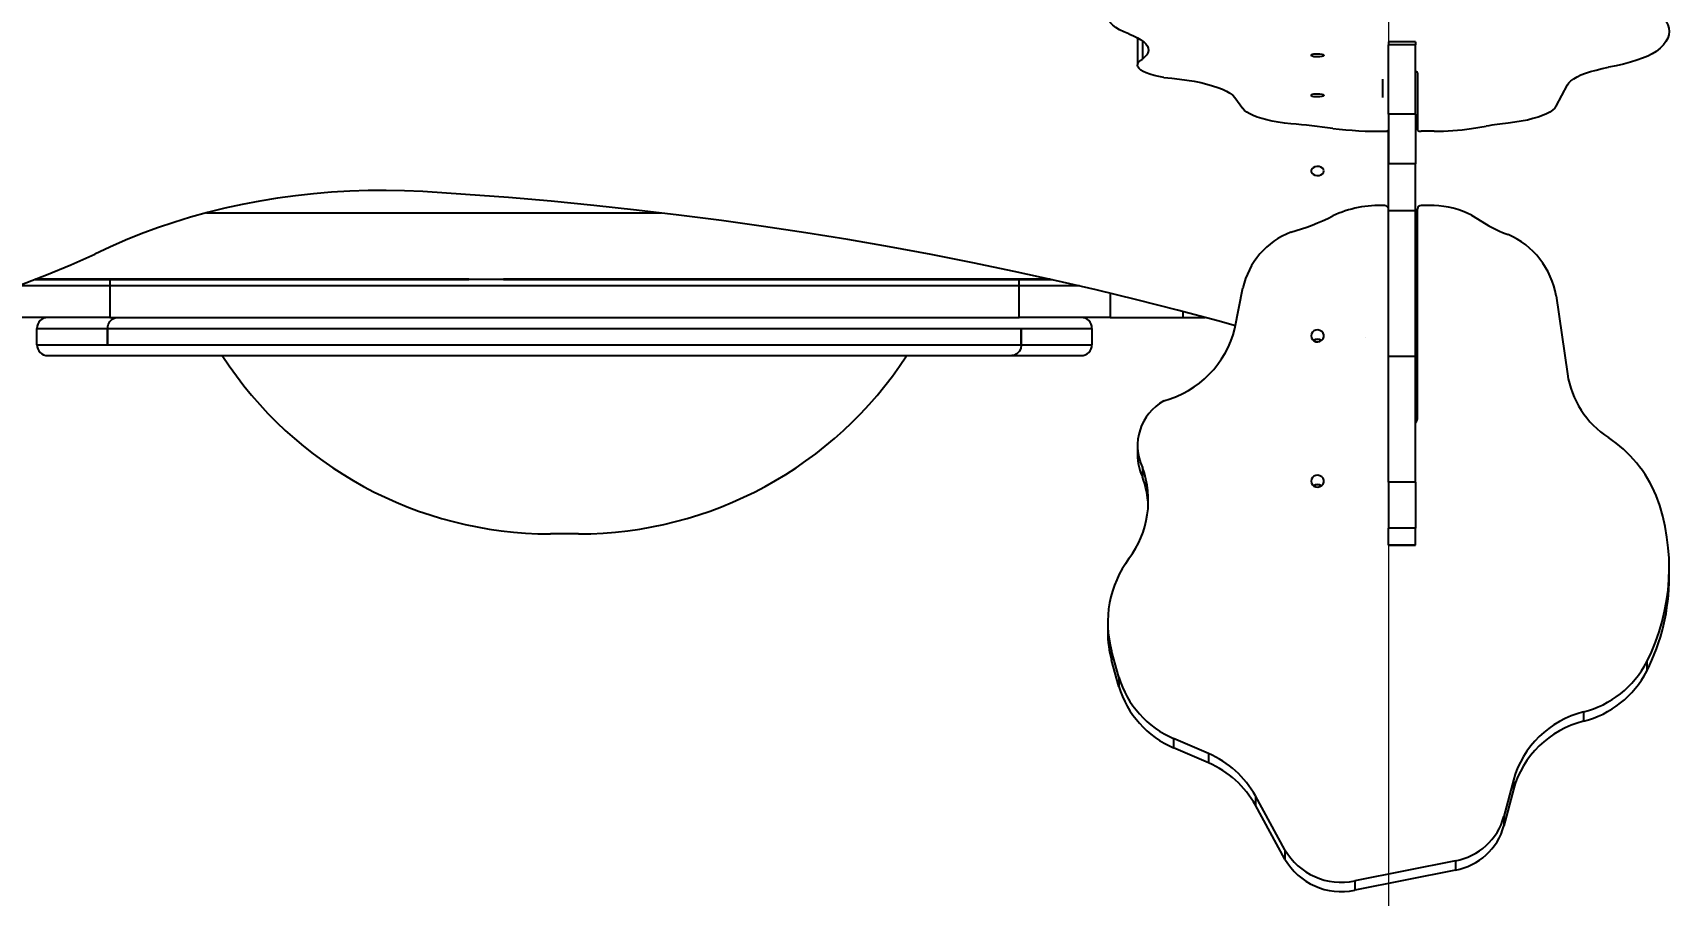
# Model space of a CAD drawing. Header units: millimetres. Extents: x -4153 to 4002, y -5023 to 3197.
# Drawn here: x 1741 to 2641, y -541 to -67 of the extents above; entities that cross this region are included whole.
import ezdxf

# ---------------------------------------------------------------- set-up
doc = ezdxf.new("R2010")
doc.units = ezdxf.units.MM
for name, color, linetype in [('DIKOM_ОБЪЕКТ', 7, 'Continuous'), ('DIKOM_РАЗМЕР_ЗОНА', 7, 'Continuous'), ('DIKOM_РАЗМЕР_ОБЪЕКТА', 7, 'Continuous')]:
    doc.layers.add(name, color=color, linetype=linetype)
doc.styles.add('style1', font='arialbd.ttf', dxfattribs={"width": 0.8})
doc.dimstyles.new('1-50', dxfattribs={"dimtxt": 300, "dimasz": 200, "dimexe": 100, "dimexo": 0, "dimgap": 100, "dimtad": 1, "dimtxsty": 'style1', "dimcen": 200, "dimclrd": 7, "dimclre": 7, "dimclrt": 7, "dimadec": 1, "dimazin": 2, "dimtfac": 1, "dimtmove": 0, "dimatfit": 2, "dimfxl": 0, "dimlwd": 25, "dimlwe": 18, "dimarcsym": 0})

# ---------------------------------------------------------------- blocks, each defined once
blk = doc.blocks.new('*D9')
at = {"layer": 'Defpoints', "color": 0, "transparency": 16777216}
for p in [(2370.19, 1747.32), (-2106.31, -2974.61), (1195.51, -2974.61)]:
    blk.add_point(p, dxfattribs=at)
at = {"layer": 'DIKOM_РАЗМЕР_ОБЪЕКТА', "color": 7, "lineweight": 18, "transparency": 16777216}
for p, q in [((2370.19, 1747.32), (-2206.31, 1747.32)), ((1195.51, -2974.61), (-2206.31, -2974.61))]:
    blk.add_line(p, q, dxfattribs=at)
at = {"layer": 'DIKOM_РАЗМЕР_ОБЪЕКТА', "color": 7, "lineweight": 25, "transparency": 16777216}
blk.add_line((-2106.31, 1547.32), (-2106.31, -2774.61), dxfattribs=at)
at = {"layer": 'DIKOM_РАЗМЕР_ОБЪЕКТА', "color": 7, "transparency": 16777216}
for points in [[(-2139.64, 1547.32), (-2072.98, 1547.32), (-2106.31, 1747.32)], [(-2139.64, -2774.61), (-2072.98, -2774.61), (-2106.31, -2974.61)]]:
    blk.add_solid(points, dxfattribs=at)
at = {"layer": 'DIKOM_РАЗМЕР_ОБЪЕКТА', "color": 7, "transparency": 16777216, "insert": (-2359.48, -612.26), "char_height": 300, "attachment_point": 5, "rotation": 90, "style": 'style1'}
blk.add_mtext('{\\fArial|b0|i0|c204|p34;4700}', dxfattribs=at)
blk = doc.blocks.new('*D11')
at = {"layer": 'Defpoints', "color": 0, "transparency": 16777216}
for p in [(2631.36, 3197.31), (-3702.81, -4429.79), (2071.05, -4429.79)]:
    blk.add_point(p, dxfattribs=at)
at = {"layer": 'DIKOM_РАЗМЕР_ЗОНА', "color": 7, "lineweight": 18, "transparency": 16777216}
for p, q in [((2631.36, 3197.31), (-3802.81, 3197.31)), ((2071.05, -4429.79), (-3802.81, -4429.79))]:
    blk.add_line(p, q, dxfattribs=at)
at = {"layer": 'DIKOM_РАЗМЕР_ЗОНА', "color": 7, "lineweight": 25, "transparency": 16777216}
blk.add_line((-3702.81, 2997.31), (-3702.81, -4229.79), dxfattribs=at)
at = {"layer": 'DIKOM_РАЗМЕР_ЗОНА', "color": 7, "transparency": 16777216}
for points in [[(-3736.14, 2997.31), (-3669.48, 2997.31), (-3702.81, 3197.31)], [(-3736.14, -4229.79), (-3669.48, -4229.79), (-3702.81, -4429.79)]]:
    blk.add_solid(points, dxfattribs=at)
at = {"layer": 'DIKOM_РАЗМЕР_ЗОНА', "color": 7, "transparency": 16777216, "insert": (-3955.98, -616.24), "char_height": 300, "attachment_point": 5, "rotation": 90, "style": 'style1'}
blk.add_mtext('{\\fArial|b0|i0|c204|p34;7600}', dxfattribs=at)
blk = doc.blocks.new('*D12')
at = {"layer": 'Defpoints', "color": 0, "transparency": 16777216}
for p in [(-1688.31, 690.56), (2486.69, 690.56), (-1688.31, -3442.2)]:
    blk.add_point(p, dxfattribs=at)
at = {"layer": 'DIKOM_РАЗМЕР_ОБЪЕКТА', "color": 7, "lineweight": 18, "transparency": 16777216}
for p, q in [((-1688.31, 690.56), (-1688.31, -3542.2)), ((2486.69, 690.56), (2486.69, -3542.2))]:
    blk.add_line(p, q, dxfattribs=at)
at = {"layer": 'DIKOM_РАЗМЕР_ОБЪЕКТА', "color": 7, "lineweight": 25, "transparency": 16777216}
blk.add_line((2286.69, -3442.2), (-1488.31, -3442.2), dxfattribs=at)
at = {"layer": 'DIKOM_РАЗМЕР_ОБЪЕКТА', "color": 7, "transparency": 16777216}
for points in [[(-1488.31, -3408.87), (-1488.31, -3475.54), (-1688.31, -3442.2)], [(2286.69, -3408.87), (2286.69, -3475.54), (2486.69, -3442.2)]]:
    blk.add_solid(points, dxfattribs=at)
at = {"layer": 'DIKOM_РАЗМЕР_ОБЪЕКТА', "color": 7, "transparency": 16777216, "insert": (399.19, -3189.03), "char_height": 300, "attachment_point": 5, "style": 'style1'}
blk.add_mtext('{\\fArial|b0|i0|c204|p34;4175}', dxfattribs=at)

msp = doc.modelspace()

# ---------------------------------------------------------------- linework, layer by layer
at = {"layer": 'DIKOM_ОБЪЕКТ', "color": 7, "linetype": 'Continuous'}
for p, q in [((2348.722, -70.248), (2348.79, -69.717)), ((2348.722, -70.248), (2348.722, -84.736)), ((2351.465, -71.386), (2351.465, -81.438)), ((2501.69, -71.941), (2486.69, -71.941)), ((2486.69, -71.941), (2486.69, -73.598)), ((2501.69, -71.941), (2501.69, -73.598)), ((2501.69, -73.598), (2486.69, -73.598)), ((2486.69, -111.693), (2486.69, -73.598)), ((2501.69, -111.693), (2501.69, -73.598)), ((2502.69, -89.068), (2502.69, -120.582)), ((2483.69, -102.5), (2483.69, -92.5)), ((2578.9, -107.413), (2585.143, -95.614)), ((2402.331, -102.502), (2406.759, -108.626)), ((2501.69, -111.693), (2486.69, -111.693)), ((2486.69, -111.693), (2486.69, -139.052)), ((2501.69, -111.693), (2501.69, -139.052)), ((2486.683, -163.624), (2486.683, -120.649)), ((2511.843, -121.088), (2504.702, -121.1)), ((2532.339, -119.652), (2540.506, -118.292)), ((2486.683, -141.101), (2486.691, -140.882)), ((2501.69, -139.052), (2486.69, -139.052)), ((2486.69, -164.872), (2486.69, -139.052)), ((2501.69, -164.872), (2501.69, -139.052)), ((1836.843, -166), (2086.636, -166)), ((2000.19, -166), (2086.896, -166)), ((2501.69, -164.872), (2486.69, -164.872)), ((2486.69, -245.054), (2486.69, -164.872)), ((2501.69, -245.054), (2501.69, -164.872)), ((2502.69, -278.288), (2502.69, -163.871)), ((2511.843, -162.033), (2504.702, -161.991)), ((2532.339, -167.246), (2540.506, -172.183)), ((2316.752, -206.179), (1733.178, -206.179)), ((1981.19, -202.775), (1742.104, -202.775)), ((1742.7, -202.5), (1783.69, -202.5)), ((1981.19, -202.5), (1742.809, -202.5)), ((1783.69, -202.5), (1783.69, -223.5)), ((1783.69, -202.5), (2283.69, -202.5)), ((2300.747, -202.5), (2000.19, -202.5)), ((2301.974, -202.775), (2000.19, -202.775)), ((2316.89, -206.179), (2000.19, -206.179)), ((2283.69, -223.5), (2283.69, -202.5)), ((2283.69, -202.5), (2300.682, -202.5)), ((2333.69, -210.181), (2333.69, -223.5)), ((2402.331, -229.515), (2406.759, -207.28)), ((2578.9, -211.683), (2585.143, -254.523)), ((1783.69, -223.5), (1733.69, -223.5)), ((1783.69, -223.5), (2283.69, -223.5)), ((2333.69, -223.5), (2283.69, -223.5)), ((2333.69, -223.5), (2373.69, -223.5)), ((2373.69, -220.226), (2373.69, -223.5)), ((2373.69, -223.5), (2385.969, -223.5)), ((1743.69, -238.5), (1743.69, -229.5)), ((1743.69, -229.5), (1782.543, -229.5)), ((1782.543, -229.5), (2284.837, -229.5)), ((1782.543, -238.5), (1782.543, -229.5)), ((1782.543, -229.5), (1782.543, -238.5)), ((2284.837, -229.5), (2284.837, -238.5)), ((2284.837, -238.5), (2284.837, -229.5)), ((2284.837, -229.5), (2323.69, -229.5)), ((2323.69, -229.5), (2323.69, -238.5)), ((1743.69, -238.5), (1782.543, -238.5)), ((1782.543, -238.5), (2284.837, -238.5)), ((2284.837, -238.5), (2323.69, -238.5)), ((2474.136, -234.5), (2474.136, -234.5)), ((1749.69, -244.5), (1787.739, -244.5)), ((1787.739, -244.5), (2317.69, -244.5)), ((2501.69, -245.054), (2486.69, -245.054)), ((2486.69, -314.048), (2486.69, -245.054)), ((2501.69, -314.048), (2501.69, -245.054)), ((2348.722, -294.015), (2348.722, -299.145)), ((2351.465, -305.991), (2351.465, -311.121)), ((2501.69, -314.048), (2486.69, -314.048)), ((2486.69, -314.048), (2486.69, -339.378)), ((2501.69, -314.048), (2501.69, -339.378)), ((2501.69, -339.378), (2486.69, -339.378)), ((2486.69, -348.71), (2486.69, -339.378)), ((2501.69, -348.71), (2501.69, -339.378)), ((2041.444, -342.5), (2025.936, -342.5)), ((2501.69, -348.71), (2486.69, -348.71)), ((2486.69, -348.71), (2486.69, -348.798)), ((2486.69, -348.798), (2501.69, -348.798)), ((2501.69, -348.71), (2501.69, -348.798)), ((2641.13, -366.237), (2641.13, -361.107)), ((2332.377, -391.221), (2332.377, -396.351)), ((2338.571, -421.28), (2334.52, -406.849)), ((2334.52, -406.849), (2334.52, -411.979)), ((2338.571, -426.41), (2334.52, -411.979)), ((2628.727, -412.848), (2628.727, -417.978)), ((2338.571, -421.28), (2338.571, -426.41)), ((2593.941, -440.438), (2593.941, -445.568)), ((2387.843, -463.352), (2368.639, -454.994)), ((2368.639, -454.994), (2368.639, -460.125)), ((2387.843, -468.483), (2368.639, -460.125)), ((2387.843, -463.352), (2387.843, -468.483)), ((2555.398, -477.984), (2550.256, -497.87)), ((2555.398, -483.114), (2550.256, -503)), ((2555.398, -477.984), (2555.398, -483.114)), ((2429.809, -516.173), (2413.646, -486.624)), ((2413.646, -486.624), (2413.646, -491.754)), ((2429.809, -521.303), (2413.646, -491.754)), ((2550.256, -497.87), (2550.256, -503)), ((2429.809, -516.173), (2429.809, -521.303)), ((2523.514, -522.276), (2468.207, -533.31)), ((2523.514, -527.406), (2468.207, -538.44)), ((2523.514, -522.276), (2523.514, -527.406)), ((2468.207, -533.31), (2468.207, -538.44))]:
    msp.add_line(p, q, dxfattribs=at)
at = {"layer": 'DIKOM_ОБЪЕКТ', "color": 7, "linetype": 'Continuous', "flags": 128}
for points in [[(2344.055, -67.633), (2341.295, -66.51), (2338.884, -65.335), (2336.835, -64.115), (2335.161, -62.857), (2333.873, -61.569), (2332.979, -60.258), (2332.485, -58.934), (2332.392, -57.604), (2332.702, -56.276), (2333.413, -54.958), (2334.52, -53.659)], [(2628.727, -52.006), (2631.609, -53.698), (2634.124, -55.428), (2636.262, -57.193), (2638.019, -58.985), (2639.387, -60.799), (2640.364, -62.631), (2640.945, -64.474), (2641.13, -66.322), (2640.917, -68.17), (2640.308, -70.012), (2639.304, -71.842), (2637.908, -73.656), (2636.125, -75.446), (2633.96, -77.208)], [(2344.055, -67.633), (2346.573, -68.647), (2348.775, -69.709), (2350.646, -70.813), (2352.177, -71.952), (2353.357, -73.118), (2354.179, -74.304), (2354.638, -75.504), (2354.731, -76.709), (2354.457, -77.913), (2353.819, -79.107), (2352.819, -80.284), (2351.465, -81.438)], [(2444.19, -79.364), (2444.38, -79.07), (2444.928, -78.808), (2445.776, -78.606), (2446.831, -78.486), (2447.979, -78.461), (2449.096, -78.534), (2450.061, -78.698), (2450.768, -78.933), (2451.142, -79.215), (2451.142, -79.513), (2450.768, -79.795), (2450.061, -80.03), (2449.096, -80.194), (2447.979, -80.267), (2446.831, -80.242), (2445.776, -80.122), (2444.928, -79.92), (2444.38, -79.658), (2444.19, -79.364)], [(2633.96, -77.208), (2631.814, -78.498), (2629.313, -79.744), (2626.469, -80.94), (2623.297, -82.08), (2619.814, -83.157), (2616.038, -84.166), (2611.99, -85.101), (2607.69, -85.957)], [(2363.241, -91.53), (2360.451, -91.019), (2357.895, -90.432), (2355.604, -89.776), (2353.607, -89.058), (2351.927, -88.288), (2350.584, -87.475), (2349.596, -86.628), (2348.975, -85.758), (2348.727, -84.876), (2348.856, -83.993), (2349.36, -83.118), (2350.233, -82.263), (2351.465, -81.438)], [(2585.143, -95.614), (2585.932, -94.472), (2587.077, -93.351), (2588.57, -92.257), (2590.403, -91.199), (2592.563, -90.183), (2595.034, -89.215), (2597.802, -88.303), (2600.848, -87.453), (2604.151, -86.669), (2607.69, -85.957)], [(2363.241, -91.53), (2367.627, -91.928), (2371.874, -92.418), (2375.952, -92.995), (2379.836, -93.656), (2383.499, -94.396), (2386.917, -95.212), (2390.068, -96.096), (2392.931, -97.044), (2395.486, -98.049), (2397.718, -99.104), (2399.611, -100.203), (2401.152, -101.338), (2402.331, -102.502)], [(2444.19, -101.364), (2444.38, -101.069), (2444.928, -100.807), (2445.776, -100.605), (2446.831, -100.485), (2447.979, -100.461), (2449.096, -100.534), (2450.061, -100.697), (2450.768, -100.932), (2451.142, -101.215), (2451.142, -101.513), (2450.768, -101.795), (2450.061, -102.03), (2449.096, -102.193), (2447.979, -102.266), (2446.831, -102.242), (2445.776, -102.122), (2444.928, -101.92), (2444.38, -101.658), (2444.19, -101.364)], [(2578.9, -107.413), (2578.134, -108.488), (2576.997, -109.54), (2575.498, -110.562), (2573.65, -111.545), (2571.468, -112.481), (2568.969, -113.362), (2566.174, -114.182), (2563.105, -114.933), (2559.787, -115.609), (2556.248, -116.205), (2552.516, -116.717)], [(2433.073, -117.069), (2429.493, -116.626), (2426.08, -116.103), (2422.861, -115.503), (2419.862, -114.832), (2417.106, -114.093), (2414.616, -113.294), (2412.41, -112.441), (2410.508, -111.54), (2408.924, -110.599), (2407.671, -109.625), (2406.759, -108.626)], [(2451.19, -142.97), (2451.001, -142.165), (2450.452, -141.448), (2449.605, -140.895), (2448.55, -140.568), (2447.401, -140.5), (2446.284, -140.701), (2445.32, -141.147), (2444.612, -141.79), (2444.238, -142.562), (2444.238, -143.378), (2444.612, -144.149), (2445.32, -144.793), (2446.285, -145.239), (2447.401, -145.439), (2448.55, -145.372), (2449.605, -145.044), (2450.452, -144.492), (2451.001, -143.774), (2451.19, -142.97)], [(1955.766, -154.299), (1945.758, -153.859), (1935.733, -153.675), (1925.707, -153.748), (1915.69, -154.077), (1905.696, -154.663), (1895.739, -155.504), (1885.831, -156.599), (1875.986, -157.948), (1866.217, -159.548), (1856.535, -161.396), (1846.954, -163.492), (1837.486, -165.831), (1828.144, -168.411), (1818.94, -171.229), (1809.886, -174.28), (1800.994, -177.562), (1792.275, -181.068), (1783.741, -184.796), (1775.402, -188.74)], [(2402.628, -228.027), (2392.88, -225.343), (2370.716, -219.433), (2348.43, -213.759), (2326.026, -208.321), (2303.51, -203.12), (2280.887, -198.159), (2258.162, -193.437), (2235.339, -188.957), (2212.425, -184.718), (2189.423, -180.723), (2166.34, -176.971), (2143.18, -173.464), (2119.949, -170.202), (2096.651, -167.187), (2073.292, -164.419), (2049.878, -161.898), (2026.413, -159.625), (2002.902, -157.6), (1979.352, -155.825), (1955.766, -154.299)], [(1720.03, -210.932), (1721.464, -210.428), (1735.257, -205.399), (1748.851, -200.105), (1762.236, -194.55), (1775.402, -188.74)], [(1782.543, -229.5), (1782.836, -227.514), (1783.681, -225.752), (1784.984, -224.412), (1786.598, -223.646), (1787.739, -223.5)], [(2444.19, -233.646), (2444.38, -234.714), (2444.928, -235.666), (2445.776, -236.4), (2446.831, -236.834), (2447.979, -236.924), (2449.096, -236.658), (2450.061, -236.066), (2450.768, -235.212), (2451.142, -234.188), (2451.142, -233.105), (2450.768, -232.081), (2450.061, -231.226), (2449.096, -230.634), (2447.979, -230.369), (2446.831, -230.458), (2445.776, -230.893), (2444.928, -231.626), (2444.38, -232.578), (2444.19, -233.646)], [(2284.837, -238.5), (2284.544, -240.486), (2283.699, -242.248), (2282.396, -243.588), (2280.782, -244.354), (2279.641, -244.5)], [(2444.19, -313.52), (2444.38, -314.588), (2444.928, -315.54), (2445.776, -316.273), (2446.831, -316.708), (2447.979, -316.798), (2449.096, -316.532), (2450.061, -315.94), (2450.768, -315.085), (2451.142, -314.061), (2451.142, -312.979), (2450.768, -311.955), (2450.061, -311.1), (2449.096, -310.508), (2447.979, -310.242), (2446.831, -310.332), (2445.776, -310.767), (2444.928, -311.5), (2444.38, -312.452), (2444.19, -313.52)]]:
    msp.add_lwpolyline(points, dxfattribs=at)
at = {"layer": 'DIKOM_ОБЪЕКТ', "color": 7, "linetype": 'Continuous'}
for centre, radius, start, end in [((2501.476, -89.471), 1.28, 18.367354, 80.356705), ((2569.037, -289.205), 173.278, 95.471258, 99.477099), ((2405.574, -481.9), 365.867, 82.059487, 85.689516), ((2482.119, 91.209), 212.349, 262.966449, 270.714637), ((2485.199, -118.896), 2.268, 259.021287, 311.09123), ((2504.23, -118.765), 2.382, 229.711924, 281.435841), ((2511.692, 28.086), 149.174, 270.058218, 277.955865), ((2482.428, -224.583), 62.721, 87.86225, 114.802769), ((2484.754, -163.843), 1.937, 1.749399, 89.602797), ((2400.235, -58.29), 122.809, 285.509193, 297.066964), ((2504.632, -163.933), 1.943, 87.931327, 178.157191), ((2511.182, -207.534), 45.505, 62.293776, 89.167037), ((2448.11, -216.156), 42.292, 110.82667, 167.886423), ((2573.642, -118.084), 63.44, 238.51238, 250.548302), ((2534.971, -218.801), 44.502, 9.203591, 66.780734), ((1749.69, -229.5), 6, 90, 180), ((2317.69, -229.5), 6, 0, 90), ((2348.875, -216.155), 55.1, 285.113197, 345.968519), ((1749.69, -238.5), 6, 180, 270), ((2317.69, -238.5), 6, 270, 0), ((2447.69, -239.143), 3.66, 52.73319, 127.26681), ((2447.69, -240.296), 4.63, 61.399447, 118.600553), ((2025.936, -127.5), 215, 212.969058, 270), ((2041.444, -127.5), 215, 270, 327.002147), ((2635.853, -246.69), 51.311, 188.780028, 236.709515), ((2377.009, -293.988), 28.224, 119.195657, 205.169154), ((2497.29, -278.274), 5.4, 324.567322, 359.848256), ((2568.426, -348.797), 71.05, 22.726476, 56.453455), ((2376.358, -299.119), 27.636, 180.054161, 205.741488), ((2301.86, -324.267), 52.864, 322.956593, 20.22497), ((2302.107, -329.409), 52.637, 2.835972, 20.329775), ((2447.69, -319.018), 3.66, 53.108113, 126.891887), ((2447.69, -320.169), 4.63, 61.76937, 118.23063), ((2526.984, -361.13), 114.134, 333.054871, 20.398847), ((2391.015, -391.202), 58.621, 143.232229, 195.480727), ((2526.46, -366.106), 114.67, 333.105008, 359.934432), ((2390.513, -396.339), 58.136, 180.011544, 195.605744), ((2580.588, -387.878), 54.23, 284.254951, 332.583969), ((2389.193, -406.399), 52.764, 196.381048, 247.073066), ((2580.588, -393.008), 54.23, 284.254784, 332.584136), ((2389.193, -411.529), 52.764, 196.381048, 247.073066), ((2606.732, -492.124), 53.245, 103.899544, 164.599019), ((2606.732, -497.255), 53.245, 103.899598, 164.598965), ((2366.746, -512.686), 53.656, 29.060731, 66.845999), ((2366.746, -517.816), 53.655, 29.060517, 66.846067), ((2517.483, -488.814), 34.001, 280.217873, 344.552882), ((2517.483, -493.944), 34.001, 280.217873, 344.552882), ((2460.784, -498.356), 35.733, 209.907555, 281.989591), ((2460.784, -503.486), 35.733, 209.907555, 281.989591)]:
    msp.add_arc(centre, radius, start, end, dxfattribs=at)

# ---------------------------------------------------------------- dimensions: what is measured, and where the dimension line sits
at = {"layer": 'DIKOM_РАЗМЕР_ЗОНА'}
dim = msp.add_linear_dim(base=(-3702.81, -4429.789), p1=(2631.356, 3197.305), p2=(2071.052, -4429.789), angle=90, text='{\\fArial|b0|i0|c204|p34;7600}', dimstyle='1-50', dxfattribs=at)
dim.commit()
dim.dimension.update_dxf_attribs({"geometry": '*D11', "text_midpoint": (-3702.81, -616.242), "dimtype": 160})
at = {"layer": 'DIKOM_РАЗМЕР_ОБЪЕКТА'}
dim = msp.add_linear_dim(base=(-2106.31, -2974.611), p1=(2370.191, 1747.316), p2=(1195.51, -2974.611), angle=90, text='{\\fArial|b0|i0|c204|p34;4700}', dimstyle='1-50', dxfattribs=at)
dim.commit()
dim.dimension.update_dxf_attribs({"geometry": '*D9', "text_midpoint": (-2106.31, -612.262), "dimtype": 160})
dim = msp.add_linear_dim(base=(-1688.31, -3442.202), p1=(2486.69, 690.555), p2=(-1688.31, 690.555), text='{\\fArial|b0|i0|c204|p34;<>}', dimstyle='1-50', dxfattribs=at)
dim.commit()
dim.dimension.update_dxf_attribs({"geometry": '*D12', "text_midpoint": (399.19, -3442.202), "dimtype": 160})

doc.saveas('drawing.dxf')
